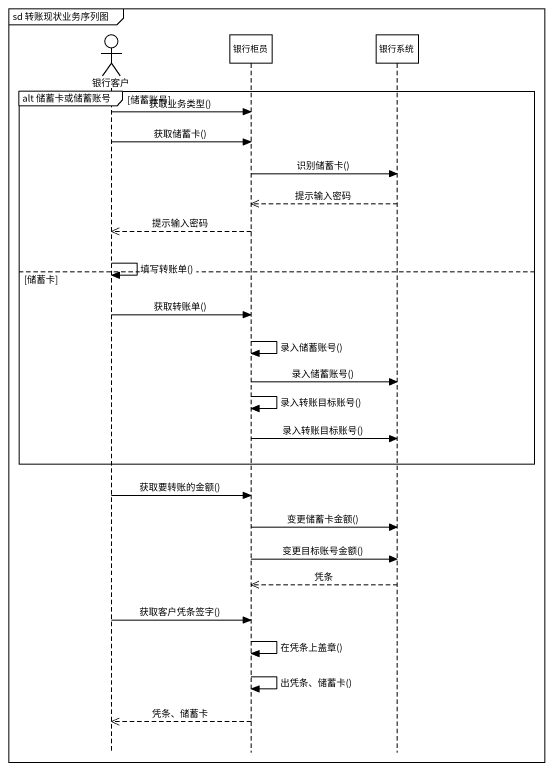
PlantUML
@startuml
mainframe sd 转账现状业务序列图
hide footbox
actor 银行客户
participant 银行柜员
participant 银行系统

group alt 储蓄卡或储蓄账号 [储蓄账号]
  银行客户 -> 银行柜员 : 获取业务类型()
  银行客户 -> 银行柜员 : 获取储蓄卡()
  银行柜员 -> 银行系统 : 识别储蓄卡()
  银行系统 -->> 银行柜员 : 提示输入密码
  银行柜员 -->> 银行客户 : 提示输入密码
  银行客户 -> 银行客户 : 填写转账单()
else 储蓄卡
  银行客户 -> 银行柜员 : 获取转账单()
  银行柜员 -> 银行柜员 : 录入储蓄账号()
  银行柜员 -> 银行系统 : 录入储蓄账号()
  银行柜员 -> 银行柜员 : 录入转账目标账号()
  银行柜员 -> 银行系统 : 录入转账目标账号()
end
银行客户 -> 银行柜员 : 获取要转账的金额()
银行柜员 -> 银行系统 : 变更储蓄卡金额()
银行柜员 -> 银行系统 : 变更目标账号金额()
银行系统 -->> 银行柜员 : 凭条
银行客户 -> 银行柜员 : 获取客户凭条签字()
银行柜员 -> 银行柜员 : 在凭条上盖章()
银行柜员 -> 银行柜员 : 出凭条、储蓄卡()
银行柜员 -->> 银行客户 : 凭条、储蓄卡
@enduml
